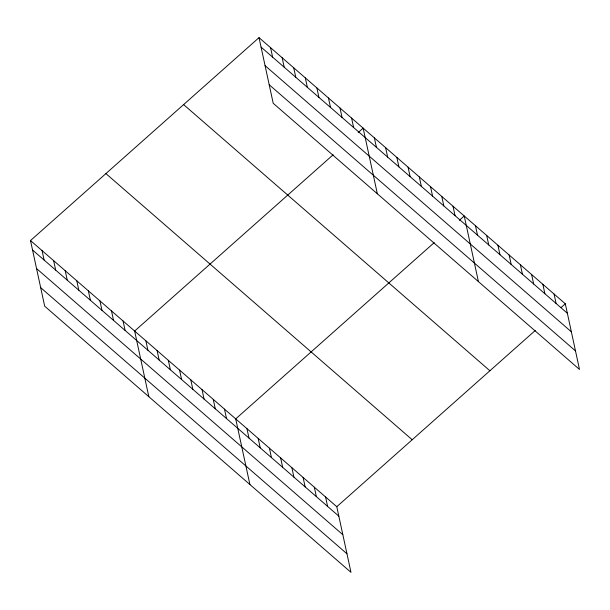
<?xml version="1.0" encoding="UTF-8"?>
<svg xmlns="http://www.w3.org/2000/svg" width="610" height="610" viewBox="0 0 610 610"><rect width="100%" height="100%" fill="white"/><g stroke="black" fill="none" stroke-linecap="round" stroke-linejoin="round"><path stroke-width="0.91" d="M30.5 240.554L336.789 506.712L350.979 572.355L44.69 306.197L30.5 240.554L259.021 37.645L565.31 303.803L579.5 369.446L273.211 103.288L259.021 37.645M333.129 154.795L134.635 331.047L148.832 396.691M358.268 132.477L363.156 128.138L377.346 193.782M434.206 242.627L235.712 418.879L249.909 484.523M459.345 220.309L464.233 215.97L478.423 281.614M336.789 506.712L535.283 330.46M561.116 307.524L565.31 303.803M261.065 47.1L567.353 313.258M265.068 65.644L571.356 331.802M269.201 84.744L575.489 350.91M183.61 104.6L489.899 370.766M105.911 173.591L412.2 439.749M32.543 250.008L338.832 516.167M36.554 268.552L342.843 534.711M40.687 287.653L346.976 553.811M554.078 294.043L556.122 303.498M542.847 284.283L544.89 293.738M531.615 274.523L533.659 283.978M520.383 264.763L522.427 274.225M509.152 255.01L511.195 264.465M497.92 245.25L499.971 254.706M486.696 235.49L488.74 244.945M475.464 225.731L477.508 235.185M453.001 206.21L455.045 215.665M441.77 196.45L443.813 205.906M430.538 186.69L432.582 196.145M419.306 176.93L421.35 186.393M408.075 167.171L410.126 176.633M396.851 157.418L398.894 166.873M385.619 147.658L387.663 157.113M374.387 137.898L376.431 147.353M351.589 118.081L353.632 127.536M340.014 108.031L342.058 117.486M328.447 97.974L330.49 107.429M316.872 87.916L318.916 97.371M305.305 77.867L307.348 87.321M293.73 67.809L295.774 77.264M282.163 57.752L284.207 67.207M270.588 47.702L272.632 57.157M325.557 496.952L327.6 506.407M314.325 487.192L316.369 496.647M303.094 477.432L305.145 486.887M291.87 467.672L293.913 477.127M280.638 457.912L282.682 467.367M269.406 448.152L271.45 457.614M258.175 438.392L260.218 447.854M246.943 428.639L248.987 438.094M224.48 409.119L226.531 418.574M213.256 399.359L215.299 408.814M202.024 389.599L204.068 399.054M190.793 379.839L192.836 389.294M179.561 370.079L181.605 379.534M168.329 360.319L170.373 369.782M157.098 350.559L159.141 360.022M145.866 340.807L147.91 350.262M123.067 320.99L125.111 330.445M111.493 310.932L113.544 320.387M99.926 300.882L101.969 310.337M88.351 290.825L90.402 300.28M76.784 280.768L78.827 290.223M65.209 270.718L67.26 280.173M53.642 260.661L55.685 270.116M42.067 250.603L44.118 260.058"/></g></svg>
